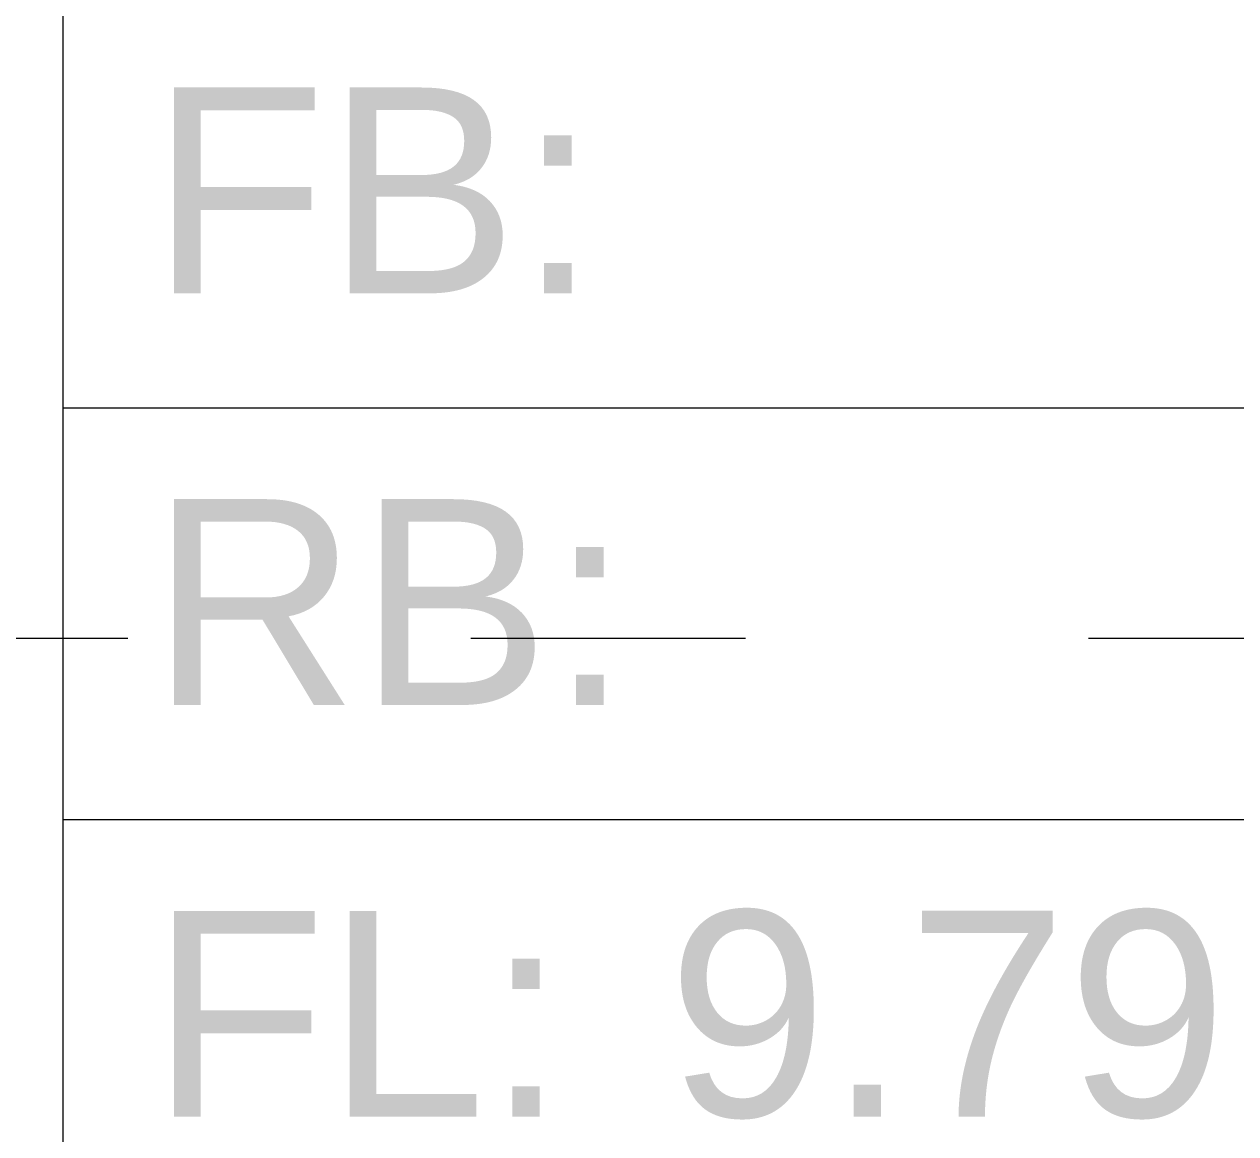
# Model space of a CAD drawing. Header units: millimetres. Extents: x -5 to 111, y -3 to 86.
# Drawn here: x 19.6305 to 20.0718, y 19.337 to 19.7413 of the extents above; entities that cross this region are included whole.
import ezdxf

# ---------------------------------------------------------------- set-up
doc = ezdxf.new("R2010")
doc.units = ezdxf.units.MM
doc.linetypes.add('STRICHPUNKT2', pattern=[0.5, 0.25, -0.125, 0, -0.125])
doc.layers.add('A1I6----E-', color=3, linetype='Continuous', lineweight=25)
doc.layers.add('A1Z29---T-', color=5, linetype='Continuous', lineweight=18)
doc.styles.add('ARIAL', font='ARIAL.TTF')

# ---------------------------------------------------------------- blocks, each defined once
blk = doc.blocks.new('Gruppe-466')
at = {"layer": 'A1I6----E-', "linetype": 'STRICHPUNKT2', "lineweight": 9}
blk.add_line((-28.13225, -23.0261), (-32.25325, -23.0261), dxfattribs=at)
blk = doc.blocks.new('bbl-raumstempel')
for points in [[(0.6, -0.45), (0.6, 0)], [(0.6, -0.15), (1.2, -0.15)], [(0.6, -0.3), (1.2, -0.3)]]:
    blk.add_lwpolyline(points)
at = {"style": 'ARIAL'}
for s, p in [('FB:', (0.63177, -0.10829)), ('RB:', (0.63177, -0.25829)), ('FL:', (0.63177, -0.40829))]:
    blk.add_text(s, height=0.075, dxfattribs=at).set_placement(p)
for tag, p, height in [('RAUMBEZ', (0.02332, 0.05546), 0.125), ('FB', (0.82015, -0.10829), 0.075), ('RNR1', (0.02332, -0.285), 0.125), ('RB', (0.82015, -0.25829), 0.075), ('FLAECHE', (0.82015, -0.40829), 0.075), ('RNR2', (0.02332, -0.54279), 0.075), ('B', (0.17557, -0.69707), 0.075), ('W', (0.17557, -0.82207), 0.075), ('D', (0.17557, -0.94779), 0.075)]:
    blk.add_attdef(tag, p, '', height=height, dxfattribs=at)

msp = doc.modelspace()

# ---------------------------------------------------------------- block references
at = {"layer": 'A1I6----E-'}
msp.add_blockref('Gruppe-466', (50.80045, 42.5436), dxfattribs=at)
at = {"layer": 'A1Z29---T-'}
ref = msp.add_blockref('bbl-raumstempel', (19.04468, 19.75154), dxfattribs=at)
ref.add_attrib('FLAECHE', '9.79', (19.86483, 19.34326), dxfattribs={"layer": '0', "height": 0.075, "style": 'ARIAL'})

doc.saveas('drawing.dxf')
